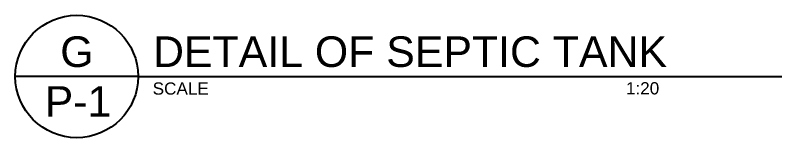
# Model space of a CAD drawing. Header units: millimetres. Extents: x 2391 to 3323, y 1596 to 2537.
# Drawn here: x 3059.86 to 3102.6, y 1637.19 to 1644.03 of the extents above; entities that cross this region are included whole.
import ezdxf

# ---------------------------------------------------------------- set-up
doc = ezdxf.new("R2010")
doc.units = ezdxf.units.MM
doc.layers.add('LETTERS', color=150, linetype='Continuous')
doc.layers.add('TEXT', color=130, linetype='Continuous')
doc.styles.add('PDF Swis721 BT', font='swiss.ttf')

msp = doc.modelspace()

# ---------------------------------------------------------------- linework, layer by layer
at = {"layer": 'LETTERS', "lineweight": 25}
for points in [[(3066.695, 1640.603), (3059.861, 1640.603)], [(3066.695, 1640.603), (3102.603, 1640.603)]]:
    msp.add_lwpolyline(points, dxfattribs=at)
msp.add_circle((3063.285, 1640.61), 3.424, dxfattribs=at)

# ---------------------------------------------------------------- texts
at = {"layer": 'TEXT', "attachment_point": 7, "style": 'PDF Swis721 BT'}
for s, insert, char_height in [('G     DETAIL OF SEPTIC TANK', (3062.366, 1641.12), 1.70996), ('P-1', (3061.497, 1638.359), 1.71), ('SCALE', (3067.52, 1639.585), 0.684), ('1:20', (3093.915, 1639.599), 0.684)]:
    msp.add_mtext(s, dxfattribs=dict(at, insert=insert, char_height=char_height))

doc.saveas('drawing.dxf')
